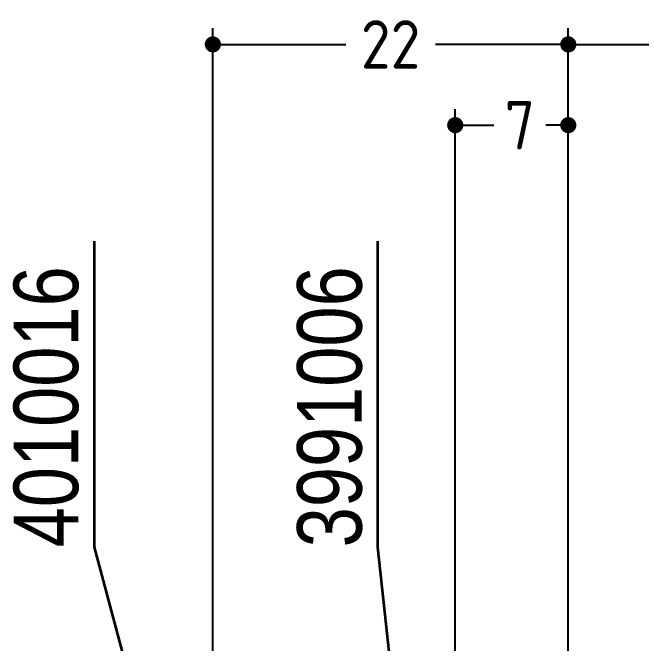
# Model space of a CAD drawing. Header units: millimetres. Extents: x -103 to 3427, y 224 to 818.
# Drawn here: x 1562.23 to 1601.15, y 570.93 to 609.99 of the extents above; entities that cross this region are included whole.
import ezdxf

# ---------------------------------------------------------------- set-up
doc = ezdxf.new("R2010")
doc.units = ezdxf.units.MM
doc.layers.add('AM_5', color=3, linetype='Continuous', lineweight=25)
doc.layers.add('PNR', color=2, linetype='Continuous', lineweight=35)
doc.layers.add('AM_6', color=2, linetype='Continuous')
doc.styles.add('HBS_DIMTEXTSTYLE', font='isocp.shx')
doc.styles.add('SWISSL', font='swissl.ttf')
doc.dimstyles.new('HBS_Cata_1-1', dxfattribs={"dimtxt": 3, "dimasz": 1, "dimexe": 1, "dimexo": 2, "dimgap": 1, "dimtad": 0, "dimtoh": 1, "dimdec": 1, "dimdsep": 46, "dimtxsty": 'HBS_DIMTEXTSTYLE', "dimblk": 'DOT', "dimcen": 0, "dimclrd": 256, "dimclre": 256, "dimclrt": 2, "dimadec": 0, "dimazin": 2, "dimtp": 0.1, "dimtm": 0.1, "dimtfac": 0.7, "dimtdec": 1, "dimtmove": 0, "dimatfit": 3, "dimldrblk": 'NONE', "dimfxl": 1, "dimlwd": -1, "dimlwe": -1, "dimarcsym": 1})

# ---------------------------------------------------------------- blocks, each defined once
blk = doc.blocks.new('_Dot')
at = {"color": 0, "linetype": 'ByBlock', "lineweight": -2}
blk.add_line((-0.5, 0), (-1, 0), dxfattribs=at)
at = {"color": 0, "linetype": 'ByBlock', "const_width": 0.5}
blk.add_lwpolyline([(-0.25, 0, 1), (0.25, 0, 1)], format="xyb", close=True, dxfattribs=at)
blk = doc.blocks.new('*D132')
at = {"layer": 'AM_5', "transparency": 16777216}
for p, q in [((1596.623881573139, 566.0189329855264), (1596.623881573139, 609.01893298553)), ((1646.623881573135, 568.0189329855264), (1646.623881573135, 609.01893298553)), ((1597.623881573139, 608.01893298553), (1618.338422161427, 608.01893298553)), ((1645.623881573135, 608.01893298553), (1623.640784366152, 608.01893298553))]:
    blk.add_line(p, q, dxfattribs=at)
at = {"layer": 'Defpoints', "color": 0, "transparency": 16777216}
for p in [(1596.623881573139, 608.01893298553), (1646.623881573135, 566.0189329855264), (1596.623881573139, 564.0189329855264)]:
    blk.add_point(p, dxfattribs=at)
at = {"layer": 'AM_5', "transparency": 16777216, "rotation": 180}
blk.add_blockref('_Dot', (1596.623881573139, 608.01893298553), dxfattribs=at)
at = {"layer": 'AM_5', "transparency": 16777216}
blk.add_blockref('_Dot', (1646.623881573135, 608.01893298553), dxfattribs=at)
at = {"layer": 'AM_5', "color": 2, "transparency": 16777216, "insert": (1620.989603263789, 608.01893298553), "char_height": 3, "attachment_point": 5, "style": 'HBS_DIMTEXTSTYLE'}
blk.add_mtext('50', dxfattribs=at)
blk = doc.blocks.new('_None')
blk = doc.blocks.new('*D133')
at = {"layer": 'AM_5', "transparency": 16777216}
for p, q in [((1574.623881573139, 568.0189329855264), (1574.623881573139, 609.0189329855227)), ((1596.623881573139, 566.0189329855264), (1596.623881573139, 609.0189329855227)), ((1575.623881573139, 608.0189329855227), (1582.845702439274, 608.0189329855227)), ((1595.623881573139, 608.0189329855227), (1588.40206070699, 608.0189329855227))]:
    blk.add_line(p, q, dxfattribs=at)
at = {"layer": 'Defpoints', "color": 0, "transparency": 16777216}
for p in [(1574.623881573139, 608.0189329855227), (1574.623881573139, 566.0189329855264), (1596.623881573139, 564.0189329855264)]:
    blk.add_point(p, dxfattribs=at)
at = {"layer": 'AM_5', "transparency": 16777216, "rotation": 180}
blk.add_blockref('_Dot', (1574.623881573139, 608.0189329855227), dxfattribs=at)
at = {"layer": 'AM_5', "transparency": 16777216}
blk.add_blockref('_Dot', (1596.623881573139, 608.0189329855227), dxfattribs=at)
at = {"layer": 'AM_5', "color": 2, "transparency": 16777216, "insert": (1585.623881573132, 608.0189329855227), "char_height": 3, "attachment_point": 5, "style": 'HBS_DIMTEXTSTYLE'}
blk.add_mtext('22', dxfattribs=at)
blk = doc.blocks.new('*D134')
at = {"layer": 'AM_5', "transparency": 16777216}
for p, q in [((1589.623884266291, 543.0211137125978), (1589.623884266291, 604.0189370406868)), ((1596.623881573139, 547.8700710406872), (1596.623881573139, 604.0189370406868)), ((1590.623884266291, 603.0189370406868), (1592.023881573139, 603.0189370406868)), ((1595.623881573139, 603.0189370406868), (1595.223881573139, 603.0189370406868))]:
    blk.add_line(p, q, dxfattribs=at)
at = {"layer": 'Defpoints', "color": 0, "transparency": 16777216}
for p in [(1589.623884266291, 603.0189370406868), (1596.623881573139, 545.8700710406872), (1589.623884266291, 541.0211137125978)]:
    blk.add_point(p, dxfattribs=at)
at = {"layer": 'AM_5', "transparency": 16777216, "rotation": 180}
blk.add_blockref('_Dot', (1589.623884266291, 603.0189370406868), dxfattribs=at)
at = {"layer": 'AM_5', "transparency": 16777216}
blk.add_blockref('_Dot', (1596.623881573139, 603.0189370406868), dxfattribs=at)
at = {"layer": 'AM_5', "color": 2, "transparency": 16777216, "insert": (1593.623881573139, 603.0189370406868), "char_height": 3, "attachment_point": 5, "style": 'HBS_DIMTEXTSTYLE'}
blk.add_mtext('7', dxfattribs=at)

msp = doc.modelspace()

# ---------------------------------------------------------------- linework, layer by layer
at = {"layer": 'PNR', "color": 3}
for points in [[(1574.817090401784, 548.8039166162478), (1567.289111701675, 576.8790560213663), (1567.289111701675, 595.8294768937765)], [(1586.043232794147, 565.6371355528088), (1584.838146083186, 576.8790560213663), (1584.838146083189, 595.8294768937765)]]:
    msp.add_lwpolyline(points, dxfattribs=at)

# ---------------------------------------------------------------- texts
at = {"layer": 'AM_6', "color": 10, "style": 'SWISSL', "width": 0.8}
for s, p in [('4010016', (1566.289111701675, 576.8790560213663)), ('3991006', (1583.838146083186, 576.8790560213663))]:
    msp.add_text(s, height=4, rotation=90, dxfattribs=at).set_placement(p)

# ---------------------------------------------------------------- dimensions: what is measured, and where the dimension line sits
at = {"layer": 'AM_5'}
for base, p1, p2, picture, middle in [((1574.623881573139, 608.0189329855227), (1596.623881573139, 564.0189329855264), (1574.623881573139, 566.0189329855264), '*D133', (1585.623881573132, 608.0189329855227)), ((1596.623881573139, 608.01893298553), (1646.623881573135, 566.0189329855264), (1596.623881573139, 564.0189329855264), '*D132', (1620.989603263789, 608.01893298553)), ((1589.623884266291, 603.0189370406868), (1596.623881573139, 545.8700710406872), (1589.623884266291, 541.0211137125978), '*D134', (1593.623881573139, 603.0189370406868))]:
    dim = msp.add_linear_dim(base=base, p1=p1, p2=p2, angle=180, dimstyle='HBS_Cata_1-1', override={"dimtfac": 0.71}, dxfattribs=at)
    dim.commit()
    dim.dimension.update_dxf_attribs({"geometry": picture, "text_midpoint": middle, "dimtype": 160})

doc.saveas('drawing.dxf')
